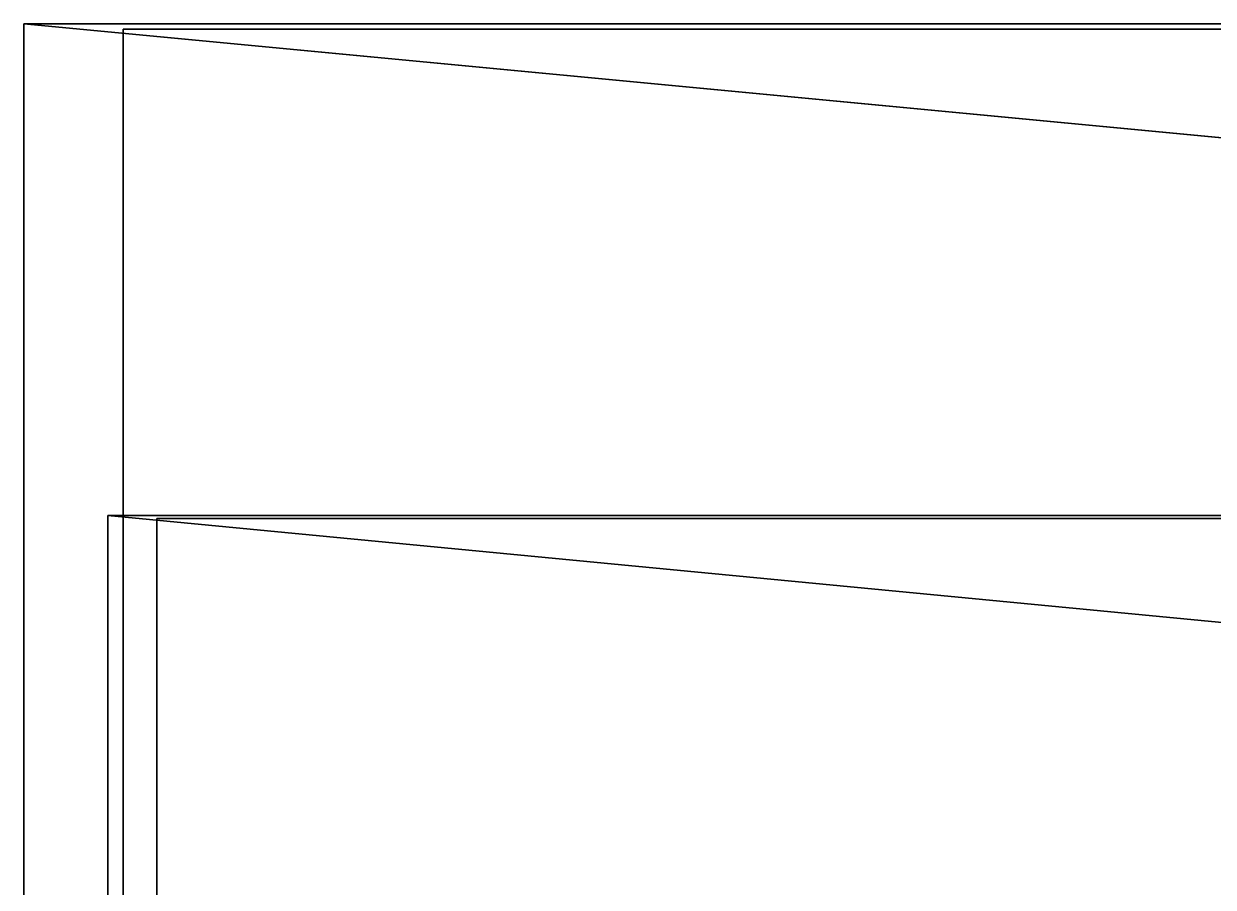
# Model space of a CAD drawing. Extents: x -93 to 34039, y -1114 to 8560.
# Drawn here: x 400 to 1815, y 7533 to 8560 of the extents above; entities that cross this region are included whole.
import ezdxf

# ---------------------------------------------------------------- set-up
doc = ezdxf.new("R2010")
doc.units = 0
doc.layers.get('0').update_dxf_attribs({"color": 13, "linetype": 'CONTINUOUS'})
for name, color, linetype in [('_SYSTEM__CT_MODE', 252, 'CONTINUOUS'), ('_SYSTEM__RG_COLOR', 36, 'CONTINUOUS'), ('SKETCH', 134, 'CONTINUOUS')]:
    doc.layers.add(name, color=color, linetype=linetype)

# ---------------------------------------------------------------- blocks, each defined once
blk = doc.blocks.new('TELO_95')
for p, q in [((0, 970), (0, 0)), ((568, 970), (0, 970)), ((0, 970), (0, 970, 18)), ((568, 970, 18), (0, 970, 18)), ((0, 970, 18), (0, 0, 18))]:
    blk.add_line(p, q)
mesh = blk.add_polyface()
corners = [(568, 970), (0, 0), (0, 970), (568, 0)]
mesh.append_faces([[corners[k] for k in face] for face in [(0, 1, 2), (1, 0, 3)]], dxfattribs={"vtx0": -1})
mesh = blk.add_polyface()
corners = [(568, 0, 18), (0, 970, 18), (0, 0, 18), (568, 970, 18)]
mesh.append_faces([[corners[k] for k in face] for face in [(0, 1, 2), (1, 0, 3)]], dxfattribs={"vtx0": -1})
blk = doc.blocks.new('MARKWR_KROMKI')
at = {"color": 250}
blk.add_line((0, 500, 16), (0, 500), dxfattribs=at)
blk = doc.blocks.new('M_K_BACK')
for p, q in [((0, 0, 5), (749, 0, 5)), ((749, 0, -5), (0, 0, -5)), ((0, 0, -5), (0, 0, 5))]:
    blk.add_line(p, q)
mesh = blk.add_polyface()
corners = [(0, 0, 5), (749, 0, -5), (0, 0, -5), (749, 0, 5)]
mesh.append_faces([[corners[k] for k in face] for face in [(0, 1, 2), (1, 0, 3)]], dxfattribs={"vtx0": -1})
blk = doc.blocks.new('M_K_LEFT')
for p, q in [((0, 515, -5), (0, 515, 5)), ((0, 515, 5), (0, 0, 5)), ((0, 0, -5), (0, 515, -5)), ((0, 0, 5), (0, 0, -5))]:
    blk.add_line(p, q)
mesh = blk.add_polyface()
corners = [(0, 515, 5), (0, 0, -5), (0, 0, 5), (0, 515, -5)]
mesh.append_faces([[corners[k] for k in face] for face in [(0, 1, 2), (1, 0, 3)]], dxfattribs={"vtx0": -1})
blk = doc.blocks.new('KR_L')
at = {"color": 250}
for p, q in [((0, 500), (0, 0)), ((0, 0, 16), (0, 500, 16)), ((0, 500, 16), (0, 500)), ((0, 0), (0, 0, 16))]:
    blk.add_line(p, q, dxfattribs=at)
mesh = blk.add_polyface()
corners = [(0, 500, 16), (0, 0), (0, 0, 16), (0, 500)]
mesh.append_faces([[corners[k] for k in face] for face in [(0, 1, 2), (1, 0, 3)]], dxfattribs={"vtx0": -1})
blk = doc.blocks.new('KR_Z')
at = {"color": 250}
for p, q in [((0, 0, 16), (0, 0)), ((0, 0), (700, 0)), ((700, 0, 16), (0, 0, 16))]:
    blk.add_line(p, q, dxfattribs=at)
mesh = blk.add_polyface()
corners = [(0, 0, 16), (700, 0), (0, 0), (700, 0, 16)]
mesh.append_faces([[corners[k] for k in face] for face in [(0, 1, 2), (1, 0, 3)]], dxfattribs={"vtx0": -1})
blk = doc.blocks.new('KR_35')
at = {"yscale": 1.94, "zscale": 1.125}
blk.add_blockref('KR_L', (0, 0), dxfattribs=at)
at = {"xscale": 0.8114285714285715, "zscale": 1.125}
blk.add_blockref('KR_Z', (0, 970), dxfattribs=at)
blk = doc.blocks.new('LL')
at = {"color": 250}
for p, q in [((0, 300), (0, 300, 8)), ((0, 300, 16), (0, 0, 16)), ((0, 300, 8), (0, 0, 8)), ((0, 300, 8), (0, 300, 16)), ((0, 300), (0, 0)), ((0, 0, 16), (0, 0, 8)), ((0, 0, 8), (0, 0))]:
    blk.add_line(p, q, dxfattribs=at)
blk = doc.blocks.new('ZZ')
at = {"color": 250}
for p, q in [((0, 0), (0, 0, 8)), ((0, 0, 16), (600, 0, 16)), ((0, 0, 8), (0, 0, 16)), ((0, 0), (600, 0)), ((0, 0, 8), (600, 0, 8))]:
    blk.add_line(p, q, dxfattribs=at)
blk = doc.blocks.new('RAM_PANEL_95')
at = {"color": 250}
for p, q in [((0, 970), (0, 0)), ((568, 970), (0, 970)), ((0, 970), (0, 970, 18)), ((568, 970, 18), (0, 970, 18)), ((0, 970, 18), (0, 0, 18))]:
    blk.add_line(p, q, dxfattribs=at)
for name in ['TELO_95', 'KR_35']:
    blk.add_blockref(name, (0, 0))
at = {"layer": '_SYSTEM__CT_MODE', "xscale": 0.8114285714285707, "yscale": 1.939999999999999, "zscale": 1.124999999999998}
blk.add_blockref('MARKWR_KROMKI', (0, 0), dxfattribs=at)
at = {"layer": '_SYSTEM__CT_MODE', "yscale": 3.233333333333332, "zscale": 1.125}
blk.add_blockref('LL', (0, 0), dxfattribs=at)
at = {"layer": '_SYSTEM__CT_MODE', "xscale": 0.9466666666666663, "zscale": 1.125}
blk.add_blockref('ZZ', (0, 970), dxfattribs=at)
at = {"layer": '_SYSTEM__RG_COLOR', "color": 1, "xscale": 0.7503337783711621, "zscale": 1.199999999999999}
blk.add_blockref('M_K_BACK', (3, 967, 9), dxfattribs=at)
at = {"layer": '_SYSTEM__RG_COLOR', "color": 1, "yscale": 1.871844660194175, "zscale": 1.2}
blk.add_blockref('M_K_LEFT', (3, 3, 9), dxfattribs=at)
blk = doc.blocks.new('PANEL_G_34')
blk.add_blockref('RAM_PANEL_95', (0, 0))
blk = doc.blocks.new('RAM_PANEL_23')
at = {"layer": '_SYSTEM__RG_COLOR', "xscale": 39.4, "yscale": 2.195454545454546}
blk.add_blockref('PANEL_G_34', (200, 3, 3), dxfattribs=at)
blk = doc.blocks.new('PANEL_V_21')
blk.add_blockref('RAM_PANEL_23', (0, 0))
blk = doc.blocks.new('RAM_PANEL_24')
at = {"layer": '_SYSTEM__RG_COLOR', "xscale": 39.4, "yscale": 2.195454545454546}
blk.add_blockref('PANEL_G_34', (200, 3, 3), dxfattribs=at)
blk = doc.blocks.new('PANEL_V_22')
blk.add_blockref('RAM_PANEL_24', (0, 0))
blk = doc.blocks.new('RAM_PANEL_11')
at = {"layer": '_SYSTEM__RG_COLOR', "xscale": 39.4, "yscale": 2.195454545454546}
blk.add_blockref('PANEL_G_34', (200, 3, 3), dxfattribs=at)
blk = doc.blocks.new('PANEL_V_10')
blk.add_blockref('RAM_PANEL_11', (0, 0))
blk = doc.blocks.new('GROUP_4')
for name, p in [('PANEL_V_21', (0, 0, 560)), ('PANEL_V_22', (0, 0, 280)), ('PANEL_V_10', (0, 0))]:
    blk.add_blockref(name, p)
blk = doc.blocks.new('RAM_PANEL_25')
at = {"layer": '_SYSTEM__RG_COLOR', "xscale": 19.4, "yscale": 1.090909090909091}
blk.add_blockref('PANEL_G_34', (100, 3, 3), dxfattribs=at)
blk = doc.blocks.new('PANEL_V_23')
blk.add_blockref('RAM_PANEL_25', (0, 0))
blk = doc.blocks.new('GROUP_3')
blk.add_blockref('PANEL_V_23', (0, 486))
blk = doc.blocks.new('GROUP_6')
for name, p in [('GROUP_4', (200, 2916)), ('GROUP_3', (400, 2916, 840))]:
    blk.add_blockref(name, p)

msp = doc.modelspace()

# ---------------------------------------------------------------- block references
at = {"layer": 'SKETCH'}
msp.add_blockref('GROUP_6', (0, 3511.9, 7.4), dxfattribs=at)

doc.saveas('drawing.dxf')
